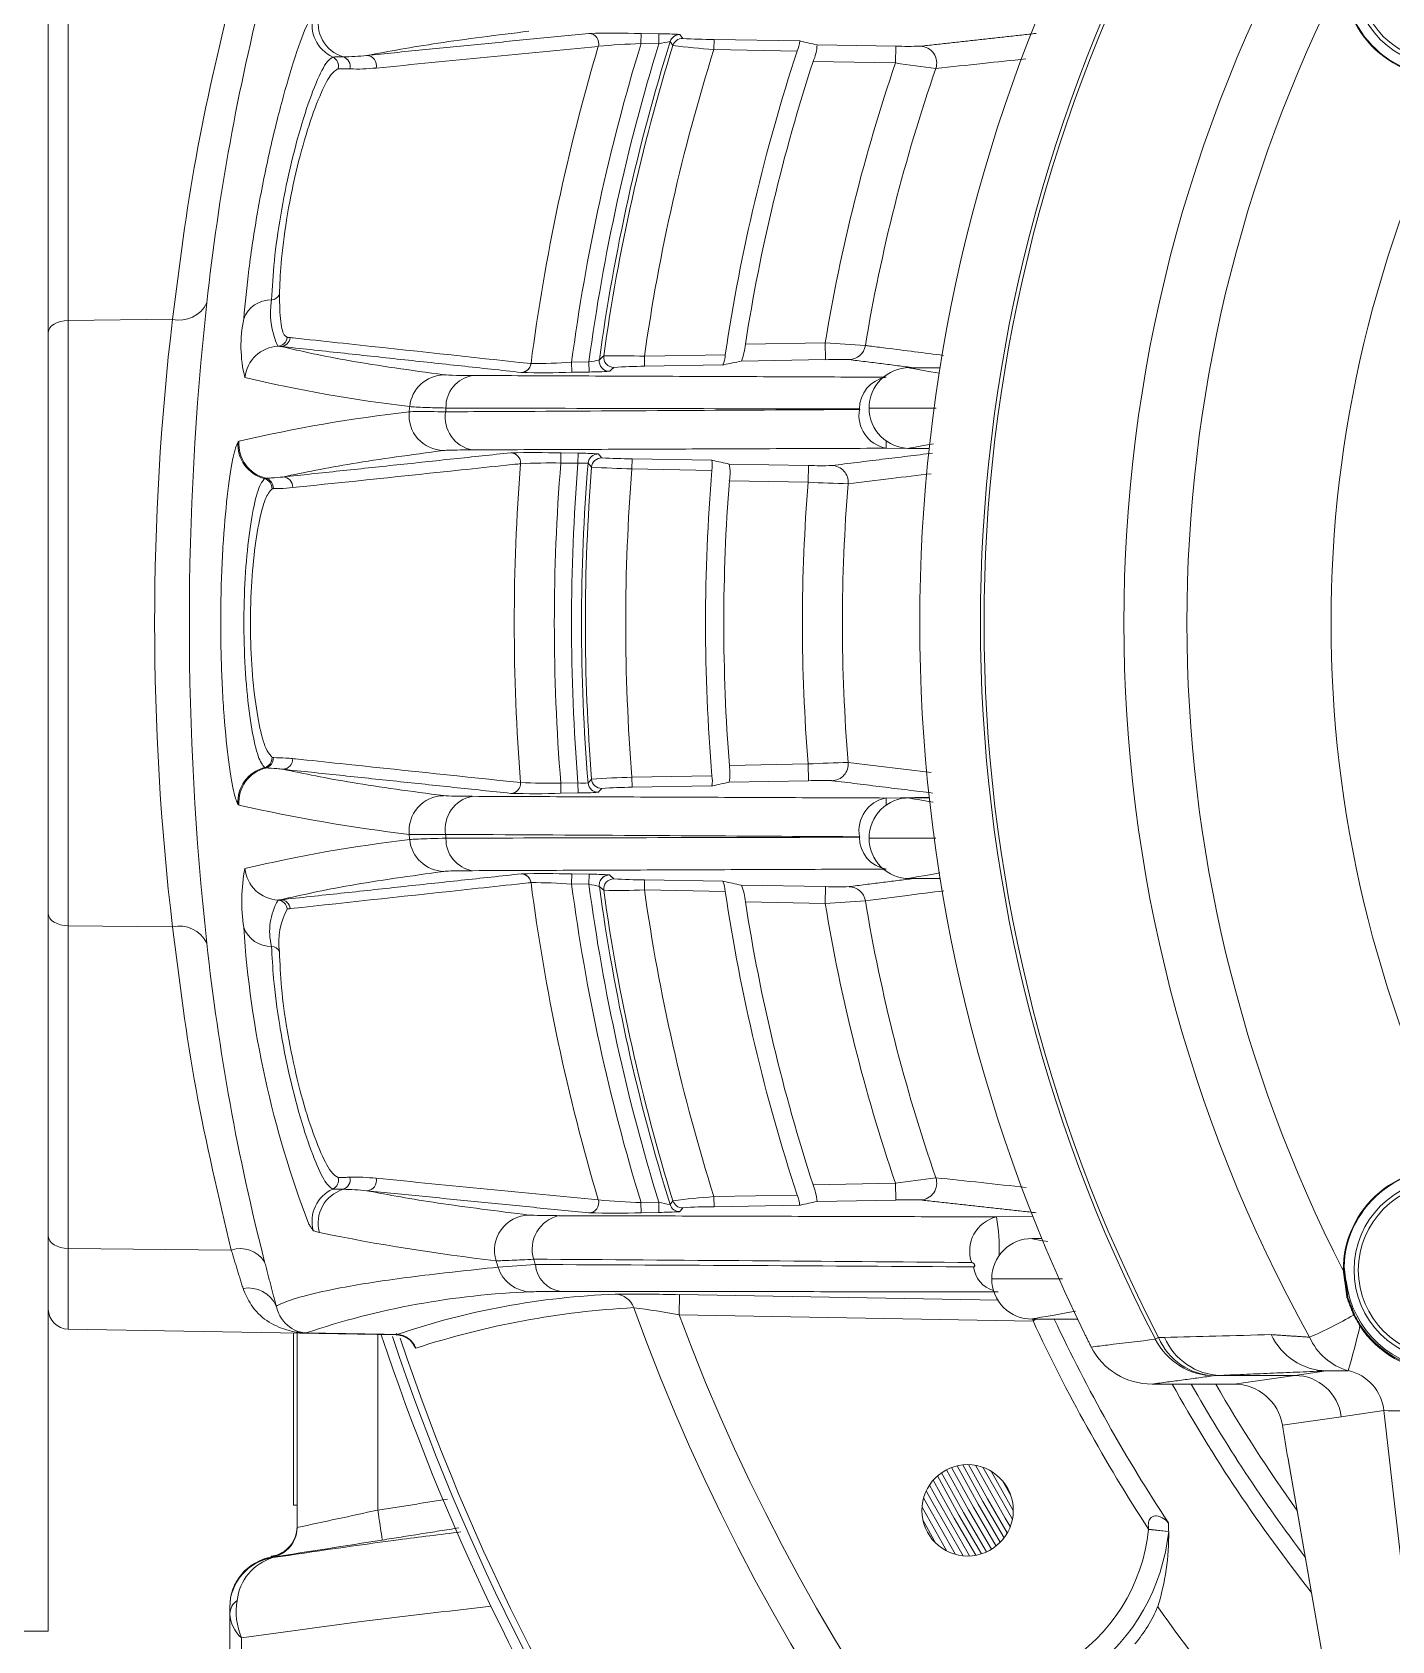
# Model space of a CAD drawing. Extents: x 8 to 113, y 2 to 87.
# Drawn here: x 103.249 to 105.271, y 35.304 to 37.697 of the extents above; entities that cross this region are included whole.
import ezdxf

# ---------------------------------------------------------------- set-up
doc = ezdxf.new("R2010")
doc.units = 0
doc.header["$MEASUREMENT"] = 0
doc.layers.add('OBJECT', color=7, linetype='CONTINUOUS')

msp = doc.modelspace()

# ---------------------------------------------------------------- linework, layer by layer
at = {"layer": 'OBJECT', "linetype": 'Continuous', "lineweight": 15}
for p, q in [((103.2727, 35.3182), (103.2727, 38.1818)), ((103.3022, 37.7485), (103.3022, 37.2685)), ((104.1544, 37.6804), (104.1547, 37.6954)), ((104.1547, 37.6954), (104.1812, 37.695)), ((104.091, 37.6764), (104.0909, 37.6764)), ((104.1809, 37.68), (104.1544, 37.6804)), ((104.1809, 37.68), (104.1812, 37.695)), ((104.1977, 37.6834), (104.2019, 37.6776)), ((104.2628, 37.6715), (104.2631, 37.6865)), ((104.3869, 37.6694), (104.2628, 37.6715)), ((104.2631, 37.6865), (104.3905, 37.6843)), ((104.4163, 37.6786), (104.5334, 37.6766)), ((104.5334, 37.6766), (104.533, 37.6516)), ((104.533, 37.6516), (104.4103, 37.6537)), ((103.4575, 37.2702), (103.3022, 37.2685)), ((103.3022, 37.2685), (103.3022, 36.3679)), ((104.1595, 37.2153), (104.2799, 37.2174)), ((104.3097, 37.2331), (104.4285, 37.2352)), ((104.4285, 37.2352), (104.4289, 37.2102)), ((103.9908, 37.2043), (103.9908, 37.2043)), ((104.0512, 37.2064), (104.0769, 37.2068)), ((104.0514, 37.1914), (104.0512, 37.2064)), ((104.0772, 37.1918), (104.0769, 37.2068)), ((104.1598, 37.2003), (104.1595, 37.2153)), ((104.2764, 37.2023), (104.1598, 37.2003)), ((104.4289, 37.2102), (104.3037, 37.208)), ((104.5992, 37.1982), (104.5538, 37.1982)), ((104.0772, 37.1918), (104.0514, 37.1914)), ((104.5191, 37.0784), (104.583, 37.0773)), ((104.5831, 37.0782), (104.5538, 37.0782)), ((103.9753, 37.0554), (103.9753, 37.0554)), ((104.0354, 37.0714), (104.0351, 37.0564)), ((104.0607, 37.056), (104.0351, 37.0564)), ((104.0354, 37.0714), (104.0609, 37.071)), ((104.0609, 37.071), (104.0607, 37.056)), ((104.0757, 37.0562), (104.081, 37.0503)), ((104.1412, 37.0626), (104.1409, 37.0476)), ((104.1412, 37.0626), (104.2599, 37.0605)), ((104.2858, 37.0548), (104.4035, 37.0528)), ((104.4031, 37.0278), (104.4035, 37.0528)), ((104.2599, 37.0455), (104.1409, 37.0476)), ((104.4031, 37.0278), (104.2859, 37.0298)), ((104.2859, 36.6066), (104.4031, 36.6087)), ((104.4031, 36.6087), (104.4035, 36.5837)), ((104.4627, 36.6108), (104.5859, 36.5959)), ((103.9753, 36.5811), (103.9753, 36.581)), ((104.0351, 36.58), (104.0607, 36.5805)), ((104.0351, 36.58), (104.0354, 36.565)), ((104.0607, 36.5805), (104.0609, 36.5655)), ((104.081, 36.5861), (104.0757, 36.5803)), ((104.1409, 36.5889), (104.2599, 36.5909)), ((104.1409, 36.5889), (104.1412, 36.5739)), ((104.2599, 36.5759), (104.1412, 36.5739)), ((104.4035, 36.5837), (104.2858, 36.5816)), ((104.0609, 36.5655), (104.0354, 36.565)), ((104.5191, 36.558), (104.5831, 36.5591)), ((104.5832, 36.5582), (104.5538, 36.5582)), ((103.9908, 36.4321), (103.9908, 36.4321)), ((104.0514, 36.4451), (104.0512, 36.4301)), ((104.0769, 36.4296), (104.0512, 36.4301)), ((104.0514, 36.4451), (104.0772, 36.4446)), ((104.0772, 36.4446), (104.0769, 36.4296)), ((104.1598, 36.4362), (104.1595, 36.4212)), ((104.1598, 36.4362), (104.2764, 36.4341)), ((104.3037, 36.4284), (104.4289, 36.4262)), ((104.5994, 36.4382), (104.5538, 36.4382)), ((104.2799, 36.4191), (104.1595, 36.4212)), ((104.4285, 36.4012), (104.3097, 36.4033)), ((104.4285, 36.4012), (104.4289, 36.4262)), ((103.4575, 36.3663), (103.3022, 36.3679)), ((103.3022, 36.3679), (103.3022, 35.8879)), ((104.4103, 35.9827), (104.533, 35.9849)), ((104.5334, 35.9599), (104.533, 35.9849)), ((104.091, 35.9601), (104.0909, 35.9601)), ((104.1544, 35.956), (104.1809, 35.9565)), ((104.1544, 35.956), (104.1547, 35.941)), ((104.1809, 35.9565), (104.1812, 35.9415)), ((104.2019, 35.9589), (104.1977, 35.9531)), ((104.2628, 35.9649), (104.3869, 35.9671)), ((104.2628, 35.9649), (104.2631, 35.9499)), ((104.3905, 35.9521), (104.2631, 35.9499)), ((104.5334, 35.9599), (104.4163, 35.9578)), ((104.1812, 35.9415), (104.1547, 35.941)), ((104.6832, 35.9348), (104.7372, 35.9357)), ((104.7505, 35.9026), (104.7362, 35.9026)), ((103.5449, 35.8854), (103.3022, 35.8879)), ((103.3022, 35.8879), (103.3022, 35.7677)), ((104.2115, 35.8191), (104.211, 35.7891)), ((104.2115, 35.8191), (104.6861, 35.8108)), ((104.7377, 35.7799), (104.211, 35.7891)), ((104.8039, 35.7826), (104.7362, 35.7826)), ((103.3022, 35.7677), (103.7903, 35.7592)), ((103.6377, 35.5057), (103.6377, 35.7619)), ((103.6427, 35.4727), (103.6427, 35.7618)), ((103.7627, 35.7597), (103.7627, 35.4986)), ((104.9196, 35.7528), (104.9244, 35.7553)), ((104.9147, 35.686), (105.0369, 35.686)), ((105.1272, 35.699), (105.0166, 35.699)), ((105.0369, 35.686), (105.1272, 35.699)), ((105.1272, 35.699), (105.174, 35.7057)), ((105.1962, 35.6374), (105.1087, 35.6249)), ((105.2597, 35.6466), (105.1962, 35.6374)), ((105.1171, 35.5749), (105.3032, 34.5092)), ((105.1171, 35.5744), (105.1171, 35.5749)), ((105.1171, 35.5744), (105.3032, 34.5087)), ((104.7083, 35.4981), (104.6752, 35.5566)), ((104.7046, 35.5204), (104.6924, 35.5419)), ((103.6377, 35.5057), (103.6427, 35.5057)), ((104.6095, 35.4376), (104.5725, 35.5031)), ((104.5933, 35.4491), (104.574, 35.4832)), ((104.9096, 35.4702), (104.9394, 35.4667)), ((104.9096, 35.4699), (104.9394, 35.4667)), ((103.2247, 35.3182), (103.2727, 35.3182))]:
    msp.add_line(p, q, dxfattribs=at)
at = {"layer": 'OBJECT', "linetype": 'Continuous', "lineweight": 15, "flags": 128}
for points in [[(103.3022, 37.2685), (103.2964, 37.2681), (103.2909, 37.2671), (103.2858, 37.2654), (103.2813, 37.2632), (103.2776, 37.2604), (103.2749, 37.2574), (103.2733, 37.254), (103.2727, 37.2505)], [(104.5984, 37.19), (104.5854, 37.1922), (104.5741, 37.1942), (104.5668, 37.1956), (104.562, 37.1964), (104.5588, 37.197), (104.5568, 37.1974), (104.5556, 37.1977), (104.5548, 37.1979), (104.5543, 37.198), (104.554, 37.1981), (104.5538, 37.1981), (104.5537, 37.1982), (104.5536, 37.1982), (104.5536, 37.1982), (104.5536, 37.1982), (104.5536, 37.1982), (104.5536, 37.1982), (104.5537, 37.1982), (104.5537, 37.1982), (104.5537, 37.1982), (104.5537, 37.1982), (104.5537, 37.1982), (104.5537, 37.1982), (104.5537, 37.1982), (104.5538, 37.1982), (104.5538, 37.1982), (104.5538, 37.1982)], [(104.5894, 37.0849), (104.5866, 37.0844), (104.5749, 37.0824), (104.5673, 37.081), (104.5623, 37.0801), (104.5591, 37.0795), (104.557, 37.079), (104.5557, 37.0788), (104.5548, 37.0786), (104.5543, 37.0785), (104.554, 37.0784), (104.5538, 37.0783), (104.5537, 37.0783), (104.5536, 37.0783), (104.5536, 37.0783), (104.5536, 37.0782), (104.5536, 37.0782), (104.5536, 37.0782), (104.5537, 37.0782), (104.5537, 37.0782), (104.5537, 37.0782), (104.5537, 37.0782), (104.5537, 37.0782), (104.5537, 37.0782), (104.5537, 37.0782), (104.5538, 37.0782), (104.5538, 37.0782), (104.5538, 37.0782), (104.5538, 37.0782)], [(104.077, 37.0612), (104.0762, 37.0589), (104.0757, 37.0562)], [(104.5892, 36.5516), (104.5854, 36.5522), (104.5741, 36.5542), (104.5668, 36.5556), (104.562, 36.5564), (104.5588, 36.557), (104.5568, 36.5574), (104.5556, 36.5577), (104.5548, 36.5579), (104.5543, 36.558), (104.554, 36.5581), (104.5538, 36.5581), (104.5537, 36.5582), (104.5536, 36.5582), (104.5536, 36.5582), (104.5536, 36.5582), (104.5536, 36.5582), (104.5536, 36.5582), (104.5537, 36.5582), (104.5537, 36.5582), (104.5537, 36.5582), (104.5537, 36.5582), (104.5537, 36.5582), (104.5537, 36.5582), (104.5537, 36.5582), (104.5538, 36.5582), (104.5538, 36.5582), (104.5538, 36.5582)], [(104.599, 36.4466), (104.5866, 36.4444), (104.5749, 36.4424), (104.5673, 36.441), (104.5623, 36.4401), (104.5591, 36.4395), (104.557, 36.439), (104.5557, 36.4388), (104.5548, 36.4386), (104.5543, 36.4385), (104.554, 36.4384), (104.5538, 36.4383), (104.5537, 36.4383), (104.5536, 36.4383), (104.5536, 36.4383), (104.5536, 36.4382), (104.5536, 36.4382), (104.5536, 36.4382), (104.5537, 36.4382), (104.5537, 36.4382), (104.5537, 36.4382), (104.5537, 36.4382), (104.5537, 36.4382), (104.5537, 36.4382), (104.5537, 36.4382), (104.5538, 36.4382), (104.5538, 36.4382), (104.5538, 36.4382), (104.5538, 36.4382)], [(103.3022, 36.3679), (103.2964, 36.3683), (103.2909, 36.3694), (103.2858, 36.3711), (103.2813, 36.3733), (103.2776, 36.376), (103.2749, 36.3791), (103.2733, 36.3824), (103.2727, 36.3859)], [(103.3022, 35.8879), (103.2964, 35.8883), (103.2909, 35.8894), (103.2858, 35.8911), (103.2813, 35.8933), (103.2776, 35.896), (103.2749, 35.8991), (103.2733, 35.9024), (103.2727, 35.9059)], [(104.7595, 35.8981), (104.7566, 35.8986), (104.7492, 35.8999), (104.7444, 35.9008), (104.7413, 35.9014), (104.7393, 35.9018), (104.738, 35.9021), (104.7372, 35.9022), (104.7367, 35.9024), (104.7364, 35.9024), (104.7362, 35.9025), (104.7361, 35.9025), (104.7361, 35.9026), (104.7361, 35.9026), (104.7361, 35.9026), (104.7361, 35.9026), (104.7361, 35.9026), (104.7361, 35.9026), (104.7361, 35.9026), (104.7361, 35.9026), (104.7362, 35.9026), (104.7362, 35.9026), (104.7362, 35.9026), (104.7362, 35.9026), (104.7362, 35.9026), (104.7362, 35.9026), (104.7362, 35.9026)], [(105.2016, 35.8762), (105.2003, 35.8607), (105.2059, 35.8148)], [(104.8007, 35.7943), (104.7868, 35.7919), (104.769, 35.7888), (104.7574, 35.7867), (104.7497, 35.7854), (104.7448, 35.7844), (104.7415, 35.7838), (104.7394, 35.7834), (104.7381, 35.7832), (104.7373, 35.783), (104.7368, 35.7829), (104.7364, 35.7828), (104.7363, 35.7827), (104.7361, 35.7827), (104.7361, 35.7827), (104.7361, 35.7826), (104.7361, 35.7826), (104.7361, 35.7826), (104.7361, 35.7826), (104.7361, 35.7826), (104.7361, 35.7826), (104.7361, 35.7826), (104.7362, 35.7826), (104.7362, 35.7826), (104.7362, 35.7826), (104.7362, 35.7826), (104.7362, 35.7826), (104.7362, 35.7826), (104.7362, 35.7826), (104.7362, 35.7826)], [(103.7907, 35.759), (103.7916, 35.7592), (103.8004, 35.7575), (103.8068, 35.7543), (103.8108, 35.7512), (103.813, 35.7488), (103.8143, 35.747), (103.8148, 35.7463), (103.814, 35.748)], [(104.6946, 35.4573), (104.6632, 35.5112), (104.6332, 35.5658)], [(104.6994, 35.4646), (104.6701, 35.5151), (104.6419, 35.5662)], [(104.7038, 35.474), (104.6963, 35.4867), (104.6522, 35.5652)], [(104.6524, 35.4313), (104.6201, 35.4868), (104.5892, 35.543)], [(104.6609, 35.4334), (104.6274, 35.491), (104.5954, 35.5493)], [(104.6685, 35.4363), (104.6343, 35.4949), (104.6017, 35.5542)], [(104.6759, 35.4402), (104.6416, 35.499), (104.6089, 35.5585)], [(104.6827, 35.4451), (104.6489, 35.5031), (104.6166, 35.5619)], [(104.689, 35.4507), (104.6561, 35.5072), (104.6246, 35.5644)], [(104.707, 35.4847), (104.7034, 35.4908), (104.6631, 35.5623)], [(104.6336, 35.4306), (104.5872, 35.5118), (104.5788, 35.5273)], [(104.6433, 35.4303), (104.5945, 35.5158), (104.5836, 35.5358)], [(104.6225, 35.4326), (104.5798, 35.5077), (104.5749, 35.5167)]]:
    msp.add_lwpolyline(points, dxfattribs=at)
at = {"layer": 'OBJECT', "linetype": 'Continuous', "lineweight": 15}
for centre, radius in [((105.3502, 37.7817), 0.135), ((105.3502, 37.7817), 0.1287), ((105.3502, 35.8557), 0.135), ((105.3502, 35.8557), 0.1287), ((104.6403, 35.4982), 0.068)]:
    msp.add_circle(centre, radius, dxfattribs=at)
for centre, radius, start, end in [((106.9722, 36.8187), 2.4031, 153.8964, 206.1036), ((106.9722, 36.8187), 2.3128, 152.557, 207.443), ((106.9722, 36.8187), 2.3074, 152.557, 207.443), ((107.0547, 36.8187), 2.1819, 150.847, 209.153), ((106.8456, 36.9336), 3.3565, 165.599, 173.8269), ((107.0791, 36.8187), 2.1125, 152.8645, 207.1355), ((105.3502, 37.7818), 0.151, 179.8346, 280.033), ((105.3502, 37.7817), 0.15, 179.8363, 280.0345), ((103.7176, 37.7083), 0.0526, 164.8981, 245.534), ((103.7267, 37.711), 0.0526, 164.7379, 253.054), ((104.1116, 36.0745), 1.6215, 88.4769, 91.2237), ((104.0766, 37.6806), 0.015, 343.5684, 88.547), ((104.0766, 37.6806), 0.015, 343.5905, 88.4103), ((120.2259, -129.0942), 167.5492, 95.526136, 95.639696), ((106.9727, 36.8182), 3.0068, 163.4169, 172.6223), ((106.9727, 36.8182), 3.0068, 163.4169, 172.6223), ((106.9727, 36.8182), 2.9472, 162.9894, 172.4317), ((106.9727, 36.8182), 2.9217, 162.8461, 172.3564), ((104.1892, 36.6355), 1.0455, 91.9075, 95.3926), ((106.9727, 36.8182), 2.9067, 162.6845, 172.2558), ((106.9727, 36.8182), 2.901, 162.7691, 172.124), ((106.9727, 36.8182), 2.841, 162.521, 171.9665), ((104.2211, 37.5256), 0.1595, 98.4175, 104.5628), ((104.1837, 37.3111), 0.3839, 85.7306, 90.3733), ((104.212, 37.6789), 0.015, 139.3389, 162.6708), ((104.212, 37.6789), 0.015, 89.0143, 139.3398), ((104.2162, 37.6731), 0.015, 89.0143, 162.7547), ((104.3549, 38.9137), 1.2455, 262.9435, 265.762), ((104.2671, 38.4911), 0.8046, 266.3905, 269.7144), ((104.3389, 37.6889), 0.0518, 337.9113, 354.9539), ((104.3521, 37.6809), 0.0643, 334.993, 357.9747), ((104.5533, 38.2351), 0.5588, 267.9554, 271.7191), ((104.5694, 37.6515), 0.025, 341.0723, 88.4988), ((103.6895, 37.6468), 0.015, 345.9491, 65.0888), ((103.7069, 37.6464), 0.015, 345.8108, 72.6806), ((103.7459, 37.6478), 0.015, 345.7124, 88.4368), ((106.9727, 36.8182), 2.7223, 161.7801, 171.5688), ((106.9727, 36.8182), 2.6951, 161.9404, 171.1444), ((106.9727, 36.8182), 2.5781, 161.1408, 170.6923), ((104.8354, 39.6369), 2.0082, 261.339, 263.0712), ((106.9727, 36.8182), 2.5186, 160.8757, 170.5623), ((106.9749, 36.8187), 1.7939, 153.0015, 206.9985), ((103.4676, 37.3147), 0.0457, 257.2302, 333.7643), ((107.8431, 36.8182), 4.3606, 173.7294, 186.2706), ((103.604, 37.2559), 0.0433, 88.8437, 159.7683), ((103.7194, 37.2799), 0.1162, 170.4534, 205.2967), ((103.6043, 37.3126), 0.0134, 272.1852, 335.9316), ((107.288, 36.8182), 3.8571, 173.2711, 186.7289), ((103.7569, 37.231), 0.1976, 168.3352, 193.9036), ((103.6135, 37.2452), 0.0149, 273.4369, 353.016), ((103.6179, 37.2448), 0.0149, 271.3846, 353.0009), ((103.6173, 37.1779), 0.0525, 93.1693, 173.8866), ((104.238, 37.2191), 0.0419, 336.3074, 357.5861), ((104.2117, 37.2431), 0.0985, 339.1173, 354.1627), ((104.3341, 35.3745), 1.8631, 85.2559, 87.096), ((104.4636, 37.2352), 0.0249, 271.3024, 350.7644), ((103.976, 37.2062), 0.015, 271.2977, 352.7845), ((103.9759, 37.2062), 0.0149, 271.3839, 352.873), ((103.9927, 38.03), 0.8257, 269.8686, 274.0603), ((104.0602, 37.3326), 0.1269, 277.5754, 284.7375), ((104.0741, 37.7236), 0.5318, 270.3296, 273.6082), ((104.1073, 37.2079), 0.015, 172.2806, 270.9753), ((109.1967, 31.4953), 7.6623, 131.705, 131.77065), ((104.1139, 37.2137), 0.015, 172.1489, 270.9752), ((104.1201, 36.07), 1.146, 88.0266, 91.0522), ((104.1567, 36.625), 0.5753, 89.693, 94.2433), ((104.4483, 36.4312), 0.7792, 88.8325, 91.4226), ((104.5537, 37.1383), 0.06, 89.972, 180.028), ((104.0742, 39.3609), 2.2361, 256.8389, 263.2228), ((103.8625, 37.1352), 0.0524, 91.3029, 174.3252), ((103.9114, 37.14), 0.0471, 99.0525, 182.1605), ((104.0115, 38.3105), 1.1198, 268.1979, 272.0427), ((104.5264, 37.1378), 0.0468, 98.9257, 181.2808), ((104.0781, 34.8195), 2.3287, 96.6228, 102.9501), ((103.8618, 37.1274), 0.0525, 174.3245, 268.6356), ((106.9727, 36.8182), 3.1787, 174.1835, 174.3238), ((103.9123, 37.1244), 0.0492, 170.4606, 259.6116), ((106.9727, 36.8182), 3.1248, 174.1217, 174.2262), ((104.5282, 37.1271), 0.0495, 169.5178, 259.3998), ((104.4795, 37.1364), 0.000377, 273.2072, 72.2423), ((104.5537, 37.1382), 0.06, 179.972, 270.028), ((103.6075, 37.0842), 0.0527, 175.9382, 255.478), ((103.6087, 37.0848), 0.0525, 175.5223, 256.2381), ((104.1502, 37.0901), 0.3691, 358.1808, 359.9022), ((103.9951, 35.5838), 1.4881, 88.4467, 91.323), ((103.9603, 37.0566), 0.015, 355.4613, 88.6412), ((103.9603, 37.0566), 0.015, 355.4258, 88.5348), ((106.9727, 36.8182), 3.0068, 175.4759, 184.5241), ((106.9727, 36.8182), 3.0068, 175.4759, 184.5241), ((104.0199, 36.1976), 0.8589, 88.984, 92.9778), ((106.9727, 36.8182), 2.9472, 175.3642, 184.6358), ((106.9727, 36.8182), 2.9217, 175.3325, 184.6675), ((104.0696, 36.9434), 0.1129, 86.8945, 94.5451), ((104.063, 36.6956), 0.3754, 85.7261, 90.3104), ((106.9727, 36.8182), 2.9067, 175.3046, 184.6954), ((106.9727, 36.8182), 2.901, 175.4106, 184.5894), ((104.0907, 37.0549), 0.015, 89.0192, 155.4486), ((104.0959, 37.0491), 0.015, 89.0188, 175.3917), ((104.1663, 38.2532), 1.2058, 265.9407, 268.7931), ((104.1455, 37.8397), 0.7771, 266.3576, 269.6788), ((104.2074, 37.053), 0.0531, 351.8599, 8.1096), ((104.2212, 37.0421), 0.0658, 349.2141, 11.1128), ((104.422, 37.5784), 0.526, 267.9832, 271.7803), ((104.4378, 37.0277), 0.025, 355.2586, 88.6234), ((103.5904, 37.0186), 0.0151, 357.1816, 74.829), ((103.5925, 37.0193), 0.015, 356.4507, 75.914), ((103.6213, 37.0207), 0.015, 356.4749, 88.5435), ((106.9727, 36.8182), 2.841, 175.3693, 184.6307), ((106.9727, 36.8182), 2.7223, 175.2106, 184.7894), ((106.9727, 36.8182), 2.6951, 175.497, 184.503), ((106.9727, 36.8182), 2.5781, 175.3379, 184.6621), ((104.4987, 38.8795), 1.8542, 267.0452, 268.8875), ((106.9727, 36.8182), 2.5186, 175.2757, 184.7243), ((103.5904, 36.6178), 0.0151, 285.171, 2.8184), ((103.6075, 36.5522), 0.0527, 104.522, 184.0618), ((103.6087, 36.5516), 0.0525, 103.7619, 184.4777), ((103.5925, 36.6172), 0.015, 284.086, 3.5493), ((103.6213, 36.6158), 0.015, 271.4565, 3.5251), ((104.1968, 36.5944), 0.0899, 351.8477, 7.8255), ((104.5074, 34.5104), 2.1009, 91.2207, 92.8467), ((104.4378, 36.6087), 0.025, 271.3766, 4.7414), ((103.9603, 36.5799), 0.015, 271.3588, 4.5387), ((103.9603, 36.5799), 0.015, 271.4652, 4.5742), ((104.0198, 37.4341), 0.8542, 267.0113, 271.0269), ((104.0696, 36.6945), 0.1143, 265.5032, 273.0572), ((104.0907, 36.5815), 0.015, 184.7142, 270.9813), ((104.1656, 35.3985), 1.1906, 91.1886, 94.0776), ((104.0959, 36.5873), 0.015, 184.6083, 270.9812), ((104.1381, 36.0108), 0.5631, 89.6898, 94.2738), ((104.2217, 36.5834), 0.0389, 348.9132, 11.1173), ((104.4225, 35.8114), 0.7726, 88.8258, 91.4107), ((104.1004, 38.9461), 2.4595, 257.2183, 263.2087), ((103.8618, 36.509), 0.0525, 91.3644, 185.6755), ((103.9123, 36.512), 0.0492, 100.3884, 189.5394), ((103.9958, 37.6852), 1.1208, 268.2056, 272.0248), ((104.058, 37.0836), 0.5181, 270.3211, 273.6425), ((104.5282, 36.5094), 0.0495, 100.6002, 190.4822), ((104.5537, 36.4983), 0.06, 89.972, 180.028), ((106.9727, 36.8182), 3.1787, 185.6762, 185.8165), ((106.9727, 36.8182), 3.1248, 185.7738, 185.8783), ((104.4795, 36.5), 0.000375, 286.4307, 88.1198), ((104.5264, 36.4986), 0.0468, 178.7192, 261.0743), ((104.0531, 34.3958), 2.1143, 96.593, 103.3453), ((103.8625, 36.5013), 0.0524, 185.6748, 268.6971), ((103.9114, 36.4964), 0.0471, 177.8395, 260.9475), ((104.5537, 36.4982), 0.06, 179.972, 270.028), ((103.8281, 36.4041), 0.2675, 169.4728, 188.2885), ((103.6173, 36.4586), 0.0525, 186.1134, 266.8307), ((104.0107, 34.9384), 1.5072, 88.4516, 91.3079), ((103.976, 36.4302), 0.015, 7.2155, 88.7023), ((103.9759, 36.4303), 0.0149, 7.127, 88.6161), ((103.9922, 35.592), 0.8401, 85.9758, 90.0954), ((106.9727, 36.8182), 3.0068, 187.3777, 196.5831), ((106.9727, 36.8182), 3.0068, 187.3777, 196.5831), ((106.9727, 36.8182), 2.9472, 187.5683, 197.0106), ((104.0606, 36.3059), 0.1247, 75.2014, 82.4857), ((106.9727, 36.8182), 2.9217, 187.6436, 197.1539), ((104.0792, 36.0613), 0.3833, 85.7563, 90.3059), ((104.1073, 36.4286), 0.015, 155.6478, 187.7221), ((104.1073, 36.4286), 0.015, 89.0248, 155.6509), ((104.1069, 36.4293), 0.0142, 98.2658, 157.8213), ((104.1139, 36.4227), 0.015, 89.0248, 187.8511), ((104.1644, 37.2346), 0.7985, 266.3928, 269.6709), ((104.2222, 36.4136), 0.0579, 5.3869, 20.7196), ((104.2389, 36.3998), 0.0709, 2.879, 23.841), ((103.6936, 36.3601), 0.0916, 149.8223, 194.4277), ((103.6135, 36.3912), 0.0149, 6.984, 86.5631), ((103.6179, 36.3917), 0.0149, 6.9991, 88.6154), ((106.9727, 36.8182), 2.9067, 187.7442, 197.3155), ((109.1944, 42.1387), 7.6589, 228.22934, 228.29501), ((104.1199, 37.5866), 1.1661, 268.9739, 271.9473), ((106.9727, 36.8182), 2.901, 187.876, 197.2309), ((106.9727, 36.8182), 2.841, 188.0335, 197.479), ((106.9727, 36.8182), 2.7223, 188.4312, 198.2199), ((106.9727, 36.8182), 2.6951, 188.8556, 198.0596), ((104.348, 38.0541), 1.6548, 272.7882, 274.8599), ((104.4477, 36.9534), 0.5275, 267.9593, 271.7855), ((104.4636, 36.4012), 0.0249, 9.2356, 88.6976), ((106.9727, 36.8182), 2.5186, 189.4377, 199.1243), ((103.7164, 36.3438), 0.1009, 150.82, 188.2646), ((106.9727, 36.8182), 2.5781, 189.3077, 198.8592), ((103.4676, 36.3218), 0.0457, 26.2357, 102.7698), ((105.0746, 36.466), 1.5146, 183.8015, 200.9656), ((103.604, 36.3805), 0.0433, 200.2317, 271.1563), ((106.8458, 36.7029), 3.3567, 186.1733, 194.4008), ((103.6043, 36.3239), 0.0134, 24.0684, 87.8148), ((105.3502, 35.8557), 0.151, 79.9665, 180.1659), ((105.3502, 35.8557), 0.15, 79.9655, 180.1637), ((105.3502, 35.8557), 0.1474, 186.2425, 75.537), ((103.7176, 35.9282), 0.0526, 114.466, 195.1019), ((103.7267, 35.9255), 0.0526, 106.946, 195.2621), ((103.6895, 35.9897), 0.015, 294.9112, 14.0509), ((103.7069, 35.9901), 0.015, 287.3194, 14.1892), ((103.7459, 35.9887), 0.015, 271.5632, 14.2876), ((121.3988, 214.7298), 179.6057, 264.364116, 264.470053), ((104.3289, 35.95), 0.0878, 5.1332, 21.899), ((104.8797, 33.6758), 2.3349, 97.05, 98.5398), ((104.5694, 35.985), 0.025, 271.5012, 18.9277), ((112.5702, 109.9748), 74.4106, 263.845824, 263.949916), ((104.0766, 35.9558), 0.015, 271.453, 16.4316), ((104.0766, 35.9558), 0.015, 271.5897, 16.4095), ((104.1866, 36.9591), 1.0036, 264.5347, 268.1652), ((104.2214, 36.1125), 0.1611, 255.4681, 261.5516), ((104.212, 35.9576), 0.015, 197.33, 270.9857), ((104.3536, 34.7359), 1.2324, 94.2229, 97.0716), ((104.2162, 35.9633), 0.015, 197.2453, 270.9857), ((104.2593, 35.3742), 0.5758, 89.6248, 94.2703), ((104.3525, 35.9509), 0.038, 1.911, 25.2238), ((104.5542, 35.1161), 0.8441, 88.917, 91.4086), ((103.989, 35.8851), 0.0525, 91.4583, 197.2011), ((104.0437, 35.8867), 0.0512, 102.3925, 196.906), ((104.1128, 37.1145), 1.1742, 268.253, 272.0464), ((104.1785, 36.4777), 0.5362, 270.2864, 273.6098), ((104.6953, 35.8843), 0.0519, 103.4064, 199.6374), ((104.389, 35.8844), 0.2985, 358.5871, 9.7235), ((104.2728, 38.7988), 2.9482, 258.3206, 263.4953), ((104.7362, 35.8426), 0.06, 89.972, 180.028), ((103.5585, 35.8445), 0.0431, 33.2467, 108.3211), ((106.9727, 36.8182), 3.1787, 197.364, 197.5454), ((104.0813, 34.2859), 1.5802, 93.0489, 95.062), ((103.9918, 35.8754), 0.0523, 197.2327, 268.7602), ((106.9727, 36.8182), 3.1248, 197.6308, 197.7829), ((100.7973, -431.8763), 467.7591, 89.528528, 89.608352), ((102.7876, -241.1952), 277.0618, 89.615037, 89.749847), ((104.0414, 35.8677), 0.0443, 184.981, 261.9458), ((104.6906, 35.8651), 0.0417, 186.6752, 253.8729), ((103.5703, 35.7836), 0.0454, 24.1451, 100.0652), ((104.7362, 35.8426), 0.06, 179.972, 270.028), ((104.0333, 34.6427), 1.1813, 92.0711, 108.6265), ((104.1573, 34.6869), 1.1335, 92.083, 108.8325), ((104.1496, 33.2302), 2.5896, 88.6302, 90.7408), ((104.1155, 35.7898), 0.0299, 19.4703, 88.7726), ((105.204, 35.8183), 0.00356, 280.579, 299.2375), ((105.2041, 35.8181), 0.00371, 281.087, 299.0116), ((103.3027, 35.7977), 0.03, 180, 269), ((104.2099, 34.5412), 1.2603, 93.0134, 108.0551), ((104.0077, 34.718), 1.0902, 79.2506, 82.8346), ((106.9727, 36.8182), 3.0068, 199.7991, 266.1975), ((106.9727, 36.8182), 2.9472, 200.4368, 266.0663), ((106.9727, 36.8182), 2.4346, 205.174, 213.3532), ((104.845, 36.4444), 0.7528, 293.8274, 299.4131), ((105.2126, 35.7937), 0.00541, 292.7964, 305.5716), ((103.6526, 35.762), 0.00343, 359.3626, 0.6374), ((106.9727, 36.8182), 3.375, 198.2807, 213.2401), ((106.9727, 36.8182), 3.36, 198.4108, 215.6734), ((103.7909, 35.7297), 0.03, 18.8911, 88.9754), ((103.7909, 35.7296), 0.03, 18.9895, 88.9943), ((106.9727, 36.8182), 2.4644, 204.9172, 213.1608), ((105.1764, 35.7983), 0.0927, 204.6916, 268.5034), ((104.0311, 36.0498), 1.2248, 343.6999, 346.9116), ((105.2235, 35.7739), 0.00166, 291.7708, 335.6875), ((105.3493, 35.8545), 0.1497, 213.2592, 267.666), ((105.3507, 35.8567), 0.1509, 213.5688, 267.1546), ((106.9727, 36.8182), 3.35, 198.5143, 215.5044), ((104.9146, 35.7876), 0.1016, 207.1539, 270.0592), ((105.0081, 35.7979), 0.0994, 207.0034, 269.7483), ((105.0102, 35.7917), 0.0932, 203.0049, 268.4728), ((105.0191, 35.7921), 0.0932, 203.0895, 268.4744), ((105.2308, 35.792), 0.0894, 203.9138, 254.3397), ((106.9727, 36.8182), 2.3227, 209.1742, 218.37), ((106.9727, 36.8182), 2.2979, 209.5202, 217.2068), ((106.9727, 36.8182), 2.2663, 209.9739, 215.6145), ((105.0367, 35.6129), 0.0731, 9.4123, 89.8167), ((105.1268, 35.6291), 0.0698, 6.8424, 89.6829), ((105.1916, 35.6392), 0.0685, 6.1588, 77.27), ((105.2825, 36.1328), 0.4868, 267.3108, 278.9427), ((-33.9188, 19.7143), 140.0874, 6.074565, 6.530405), ((108.51, 36.1672), 3.4443, 189.0586, 189.9007), ((97.4142, 64.6863), 29.8702, 282.03547, 282.27093), ((102.848, 35.3399), 0.9284, 7.061, 9.8311), ((103.5977, 35.4727), 0.045, 301.8985, 360), ((103.5977, 35.474), 0.045, 304.7922, 360), ((104.6403, 35.4982), 0.2708, 249.6584, 353.9888), ((94.0883, 96.6835), 61.9901, 278.831691, 278.984707), ((104.6403, 35.4982), 0.3008, 259.9202, 353.9888), ((104.5733, 35.4627), 0.3662, 342.8189, 0.6325), ((103.6177, 35.3548), 0.075, 99.594, 180), ((103.6177, 35.3544), 0.075, 99.1717, 180), ((103.6177, 35.3544), 0.075, 99.594, 180), ((103.6177, 35.3537), 0.075, 98.5639, 180), ((103.6286, 35.3556), 0.0755, 107.0202, 173.5871), ((103.5977, 35.4727), 0.045, 279.5941, 301.8986), ((103.5977, 35.474), 0.045, 280.3336, 304.7922), ((103.5983, 35.4723), 0.0432, 282.0609, 305.4524), ((103.569, 35.3427), 0.0264, 125.8249, 176.3423), ((103.6526, 35.3476), 0.1004, 170.5543, 202.8424), ((104.7208, 35.4408), 0.2199, 320.021, 336.8927), ((106.9727, 36.8182), 2.5186, 215.5324, 225.7382), ((103.5936, 35.347), 0.051, 183.0183, 228.9056)]:
    msp.add_arc(centre, radius, start, end, dxfattribs=at)
for points, knots in [([(103.4575, 37.2702), (103.4677, 37.3506), (103.4881, 37.5119), (103.526, 37.6713), (103.5449, 37.7511)], [0, 0, 0, 0, 0.499153, 1, 1, 1, 1]), ([(103.5634, 37.2709), (103.5656, 37.2947), (103.57, 37.3423), (103.5835, 37.4305), (103.6013, 37.5201), (103.6225, 37.6047), (103.6429, 37.6711), (103.6562, 37.7067), (103.6599, 37.7119), (103.6603, 37.7125)], [0, 0, 0, 0, 0.157467, 0.315389, 0.476678, 0.642252, 0.811196, 0.979646, 1, 1, 1, 1]), ([(103.9877, 37.6988), (103.9404, 37.693), (103.8458, 37.6812), (103.7795, 37.6689), (103.7463, 37.6628)], [0, 0, 0, 0, 0.49985, 1, 1, 1, 1]), ([(104.4163, 37.6786), (104.4081, 37.6804), (104.3995, 37.6823), (104.3909, 37.6842), (104.3905, 37.6843)], [0, 0, 0, 0, 0.950927, 1, 1, 1, 1]), ([(103.6048, 37.2992), (103.6059, 37.318), (103.6079, 37.3555), (103.6178, 37.4254), (103.632, 37.4968), (103.65, 37.5643), (103.6691, 37.619), (103.6858, 37.6539), (103.6927, 37.6584), (103.6958, 37.6604)], [0, 0, 0, 0, 0.139379, 0.278908, 0.421163, 0.568161, 0.719788, 0.872643, 1, 1, 1, 1]), ([(103.6958, 37.6604), (103.7003, 37.6605), (103.7055, 37.6607), (103.7106, 37.6607), (103.7114, 37.6607)], [0, 0, 0, 0, 0.856217, 1, 1, 1, 1]), ([(103.7114, 37.6607), (103.7171, 37.6608), (103.7286, 37.661), (103.7404, 37.6622), (103.7463, 37.6628)], [0, 0, 0, 0, 0.499804, 1, 1, 1, 1]), ([(104.727, 37.6577), (104.7055, 37.6554), (104.6607, 37.6506), (104.6163, 37.6459), (104.5931, 37.6434)], [0, 0, 0, 0, 0.478002, 1, 1, 1, 1]), ([(103.704, 37.6431), (103.7004, 37.641), (103.693, 37.6368), (103.6763, 37.6039), (103.6581, 37.5541), (103.6404, 37.4893), (103.6265, 37.419), (103.6183, 37.3548), (103.6171, 37.3219), (103.6166, 37.3071)], [0, 0, 0, 0, 0.140577, 0.28254, 0.431128, 0.583516, 0.734564, 0.880523, 1, 1, 1, 1]), ([(103.7604, 37.6441), (103.7539, 37.6435), (103.7407, 37.6424), (103.7279, 37.6426), (103.7215, 37.6427)], [0, 0, 0, 0, 0.500172, 1, 1, 1, 1]), ([(103.6166, 37.3071), (103.6169, 37.2925), (103.6174, 37.2632), (103.6228, 37.2459), (103.627, 37.244), (103.6283, 37.2434)], [0, 0, 0, 0, 0.407207, 0.815573, 1, 1, 1, 1]), ([(103.6328, 37.243), (103.6342, 37.2428), (103.6411, 37.2421), (103.67, 37.239), (103.788, 37.2262), (103.9004, 37.2141), (103.9908, 37.2043)], [0, 0, 0, 0, 0.011559, 0.057797, 0.242748, 1, 1, 1, 1]), ([(103.6183, 37.2299), (103.6499, 37.2226), (103.7131, 37.2082), (103.8119, 37.1944), (103.8613, 37.1876)], [0, 0, 0, 0, 0.499822, 1, 1, 1, 1]), ([(104.4882, 37.2312), (104.4902, 37.231), (104.5003, 37.2297), (104.5391, 37.2248), (104.5759, 37.2202), (104.6045, 37.2165)], [0, 0, 0, 0, 0.052003, 0.260017, 1, 1, 1, 1]), ([(104.2764, 37.2023), (104.2768, 37.2024), (104.2859, 37.2043), (104.295, 37.2062), (104.3037, 37.208)], [0, 0, 0, 0, 0.049072, 1, 1, 1, 1]), ([(103.8613, 37.1876), (103.8658, 37.1873), (103.8734, 37.1868), (103.8952, 37.1866), (103.904, 37.1866)], [0, 0, 0, 0, 0.595826, 1, 1, 1, 1]), ([(103.8096, 37.1326), (103.8129, 37.1328), (103.8212, 37.1331), (103.8479, 37.1328), (103.8638, 37.1326)], [0, 0, 0, 0, 0.401355, 1, 1, 1, 1]), ([(103.8644, 37.1382), (103.8532, 37.1385), (103.8257, 37.1392), (103.8161, 37.1399), (103.8103, 37.1404)], [0, 0, 0, 0, 0.404079, 1, 1, 1, 1]), ([(103.8638, 37.1326), (103.8859, 37.1327), (103.9964, 37.1333), (104.2015, 37.1344), (104.3848, 37.1355), (104.4795, 37.1361)], [0, 0, 0, 0, 0.107776, 0.53888, 1, 1, 1, 1]), ([(104.4796, 37.1368), (104.4575, 37.1368), (104.3468, 37.1371), (104.1417, 37.1375), (103.9588, 37.138), (103.8644, 37.1382)], [0, 0, 0, 0, 0.10781, 0.539052, 1, 1, 1, 1]), ([(103.555, 36.5485), (103.5531, 36.5527), (103.5489, 36.562), (103.541, 36.6076), (103.5337, 36.6776), (103.5293, 36.7635), (103.5288, 36.8556), (103.5327, 36.9442), (103.5396, 37.0178), (103.5479, 37.0711), (103.5526, 37.0824), (103.555, 37.088)], [0, 0, 0, 0, 0.092377, 0.205904, 0.319098, 0.43222, 0.545967, 0.660462, 0.7748, 0.887588, 1, 1, 1, 1]), ([(103.8605, 37.075), (103.8129, 37.0686), (103.7177, 37.0558), (103.6537, 37.0424), (103.6217, 37.0356)], [0, 0, 0, 0, 0.499843, 1, 1, 1, 1]), ([(103.9035, 37.076), (103.8908, 37.0759), (103.8698, 37.0757), (103.8632, 37.0752), (103.8605, 37.075)], [0, 0, 0, 0, 0.598724, 1, 1, 1, 1]), ([(103.9753, 37.0554), (103.9738, 37.0552), (103.9668, 37.0545), (103.9374, 37.0514), (103.8257, 37.0397), (103.7198, 37.0285), (103.6362, 37.0198)], [0, 0, 0, 0, 0.012391, 0.061957, 0.260221, 1, 1, 1, 1]), ([(104.2858, 37.0548), (104.2776, 37.0566), (104.269, 37.0585), (104.2604, 37.0604), (104.2599, 37.0605)], [0, 0, 0, 0, 0.950927, 1, 1, 1, 1]), ([(103.5943, 36.6032), (103.5912, 36.6074), (103.5849, 36.6157), (103.5752, 36.6577), (103.5675, 36.7161), (103.5634, 36.7866), (103.5637, 36.8599), (103.5683, 36.9284), (103.5762, 36.9843), (103.5856, 37.0223), (103.5915, 37.0297), (103.5943, 37.0332)], [0, 0, 0, 0, 0.112903, 0.225922, 0.339461, 0.452247, 0.563693, 0.674533, 0.786074, 0.898937, 1, 1, 1, 1]), ([(103.5962, 37.0338), (103.5991, 37.0339), (103.6075, 37.0341), (103.6161, 37.035), (103.6217, 37.0356)], [0, 0, 0, 0, 0.346361, 1, 1, 1, 1]), ([(104.5859, 37.0405), (104.5661, 37.0381), (104.525, 37.0332), (104.4839, 37.0282), (104.4627, 37.0257)], [0, 0, 0, 0, 0.481721, 1, 1, 1, 1]), ([(103.6055, 37.0179), (103.6021, 37.0141), (103.5954, 37.0066), (103.5853, 36.9679), (103.5774, 36.9137), (103.5731, 36.8483), (103.5734, 36.7802), (103.5781, 36.7167), (103.5861, 36.6647), (103.5956, 36.6299), (103.6016, 36.6232), (103.6044, 36.6202)], [0, 0, 0, 0, 0.114394, 0.228892, 0.343583, 0.457148, 0.569123, 0.680467, 0.792716, 0.906647, 1, 1, 1, 1]), ([(103.6362, 37.0198), (103.63, 37.0192), (103.6203, 37.0183), (103.6108, 37.0183), (103.6075, 37.0183)], [0, 0, 0, 0, 0.653613, 1, 1, 1, 1]), ([(103.6217, 36.6008), (103.6187, 36.6011), (103.6102, 36.6021), (103.6017, 36.6024), (103.5962, 36.6027)], [0, 0, 0, 0, 0.346407, 1, 1, 1, 1]), ([(103.6075, 36.6181), (103.6137, 36.618), (103.6233, 36.6179), (103.6329, 36.617), (103.6362, 36.6167)], [0, 0, 0, 0, 0.653616, 1, 1, 1, 1]), ([(103.6217, 36.6008), (103.6537, 36.5941), (103.7177, 36.5807), (103.8129, 36.5679), (103.8605, 36.5615)], [0, 0, 0, 0, 0.499844, 1, 1, 1, 1]), ([(103.6362, 36.6167), (103.6376, 36.6165), (103.6446, 36.6158), (103.674, 36.6127), (103.7855, 36.601), (103.8916, 36.5898), (103.9753, 36.581)], [0, 0, 0, 0, 0.012391, 0.061957, 0.260221, 1, 1, 1, 1]), ([(104.2599, 36.5759), (104.2604, 36.576), (104.269, 36.5779), (104.2776, 36.5798), (104.2858, 36.5816)], [0, 0, 0, 0, 0.049073, 1, 1, 1, 1]), ([(103.8605, 36.5615), (103.8651, 36.5612), (103.8729, 36.5607), (103.8947, 36.5605), (103.9035, 36.5605)], [0, 0, 0, 0, 0.598696, 1, 1, 1, 1]), ([(104.5191, 36.558), (104.5191, 36.5573), (104.5192, 36.5561), (104.5192, 36.5495), (104.5192, 36.5469)], [0, 0, 0, 0, 0.612476, 1, 1, 1, 1]), ([(103.8638, 36.5039), (103.8527, 36.5037), (103.8251, 36.5033), (103.8154, 36.5036), (103.8096, 36.5038)], [0, 0, 0, 0, 0.401221, 1, 1, 1, 1]), ([(104.4795, 36.5004), (104.4574, 36.5005), (104.3467, 36.5012), (104.1414, 36.5024), (103.9584, 36.5034), (103.8638, 36.5039)], [0, 0, 0, 0, 0.107776, 0.53888, 1, 1, 1, 1]), ([(103.8644, 36.4982), (103.8865, 36.4983), (103.9969, 36.4986), (104.2019, 36.4991), (104.385, 36.4995), (104.4796, 36.4996)], [0, 0, 0, 0, 0.10781, 0.539052, 1, 1, 1, 1]), ([(103.8103, 36.4961), (103.8137, 36.4964), (103.8219, 36.4971), (103.8485, 36.4978), (103.8644, 36.4982)], [0, 0, 0, 0, 0.404221, 1, 1, 1, 1]), ([(103.8613, 36.4489), (103.8119, 36.442), (103.7132, 36.4282), (103.6499, 36.4138), (103.6183, 36.4066)], [0, 0, 0, 0, 0.499822, 1, 1, 1, 1]), ([(103.9908, 36.4321), (103.9894, 36.432), (103.9825, 36.4312), (103.9535, 36.4281), (103.8356, 36.4154), (103.7231, 36.4032), (103.6328, 36.3935)], [0, 0, 0, 0, 0.011559, 0.057797, 0.242748, 1, 1, 1, 1]), ([(103.904, 36.4499), (103.8915, 36.4498), (103.8704, 36.4496), (103.8639, 36.4491), (103.8613, 36.4489)], [0, 0, 0, 0, 0.595857, 1, 1, 1, 1]), ([(104.3037, 36.4284), (104.295, 36.4302), (104.2859, 36.4321), (104.2768, 36.434), (104.2764, 36.4341)], [0, 0, 0, 0, 0.950928, 1, 1, 1, 1]), ([(104.6051, 36.42), (104.587, 36.4177), (104.548, 36.4128), (104.509, 36.4079), (104.4882, 36.4052)], [0, 0, 0, 0, 0.465566, 1, 1, 1, 1]), ([(103.5449, 35.8854), (103.526, 35.9649), (103.4881, 36.1243), (103.4677, 36.2855), (103.4575, 36.3663)], [0, 0, 0, 0, 0.499145, 1, 1, 1, 1]), ([(103.6958, 35.9761), (103.6923, 35.9785), (103.6851, 35.9835), (103.6683, 36.0196), (103.6496, 36.0736), (103.6311, 36.1434), (103.6163, 36.2189), (103.6074, 36.2871), (103.6056, 36.3219), (103.6048, 36.3372)], [0, 0, 0, 0, 0.14155, 0.283786, 0.432636, 0.585436, 0.737167, 0.884055, 1, 1, 1, 1]), ([(103.6166, 36.3293), (103.6173, 36.312), (103.6186, 36.2774), (103.6274, 36.2126), (103.6407, 36.1464), (103.6577, 36.0837), (103.6763, 36.0325), (103.6931, 35.9992), (103.7006, 35.9952), (103.704, 35.9933)], [0, 0, 0, 0, 0.138029, 0.276201, 0.417078, 0.56297, 0.714021, 0.86692, 1, 1, 1, 1]), ([(103.7114, 35.9758), (103.7069, 35.9758), (103.7018, 35.9758), (103.6965, 35.976), (103.6958, 35.9761)], [0, 0, 0, 0, 0.856217, 1, 1, 1, 1]), ([(103.7463, 35.9737), (103.7404, 35.9743), (103.7286, 35.9755), (103.7171, 35.9757), (103.7114, 35.9758)], [0, 0, 0, 0, 0.499849, 1, 1, 1, 1]), ([(103.7215, 35.9938), (103.7279, 35.9939), (103.7407, 35.994), (103.7539, 35.9929), (103.7604, 35.9924)], [0, 0, 0, 0, 0.500175, 1, 1, 1, 1]), ([(103.7463, 35.9737), (103.7795, 35.9675), (103.8458, 35.9552), (103.9404, 35.9435), (103.9877, 35.9376)], [0, 0, 0, 0, 0.499851, 1, 1, 1, 1]), ([(104.3905, 35.9521), (104.3909, 35.9522), (104.3995, 35.9541), (104.4081, 35.956), (104.4163, 35.9578)], [0, 0, 0, 0, 0.049073, 1, 1, 1, 1]), ([(103.9877, 35.9376), (103.9925, 35.9373), (104.0006, 35.9368), (104.0233, 35.9367), (104.0327, 35.9366)], [0, 0, 0, 0, 0.584808, 1, 1, 1, 1]), ([(103.676, 35.9116), (103.6734, 35.9123), (103.6703, 35.9131), (103.6672, 35.9143), (103.6668, 35.9145)], [0, 0, 0, 0, 0.853893, 1, 1, 1, 1]), ([(103.6117, 35.8022), (103.6127, 35.8026), (103.6175, 35.8051), (103.6329, 35.8114), (103.6655, 35.8208), (103.7261, 35.8332), (103.8127, 35.8463), (103.8988, 35.8554), (103.9419, 35.86)], [0, 0, 0, 0, 0.023416, 0.117081, 0.304444, 0.491808, 0.745904, 1, 1, 1, 1]), ([(103.9947, 35.8718), (103.983, 35.8712), (103.9548, 35.8697), (103.9447, 35.8696), (103.9388, 35.8696)], [0, 0, 0, 0, 0.41433, 1, 1, 1, 1]), ([(104.6491, 35.8603), (104.6492, 35.8603), (104.6496, 35.8603), (104.6502, 35.8605), (104.6507, 35.8611), (104.6509, 35.8618), (104.6509, 35.8625), (104.6507, 35.8634), (104.6502, 35.8644), (104.6493, 35.8655), (104.6479, 35.8666), (104.6469, 35.8668), (104.6464, 35.8669)], [0, 0, 0, 0, 0.034116, 0.149356, 0.234878, 0.299671, 0.36961, 0.439604, 0.524622, 0.634614, 0.805774, 1, 1, 1, 1]), ([(103.656, 35.762), (103.6554, 35.762), (103.654, 35.7621), (103.6502, 35.7623), (103.6405, 35.7633), (103.6127, 35.7696), (103.5794, 35.7889), (103.5661, 35.8198), (103.5624, 35.8283)], [0, 0, 0, 0, 0.008656, 0.020056, 0.062766, 0.226499, 0.787566, 1, 1, 1, 1]), ([(104.0352, 35.8239), (104.0225, 35.8238), (104.0005, 35.8238), (103.9936, 35.8234), (103.9906, 35.8232)], [0, 0, 0, 0, 0.576763, 1, 1, 1, 1]), ([(103.656, 35.7621), (103.6559, 35.7621), (103.6556, 35.7621), (103.6548, 35.7621), (103.6528, 35.7623), (103.6484, 35.763), (103.6348, 35.767), (103.6224, 35.7772), (103.6142, 35.7934), (103.6127, 35.7987), (103.6117, 35.8022)], [0, 0, 0, 0, 0.001968, 0.004635, 0.012569, 0.051252, 0.215812, 0.788411, 0.858959, 1, 1, 1, 1]), ([(104.738, 35.7826), (104.7379, 35.7818), (104.7378, 35.7809), (104.7377, 35.78), (104.7377, 35.7799)], [0, 0, 0, 0, 0.916932, 1, 1, 1, 1]), ([(104.7421, 35.7826), (104.7407, 35.7818), (104.7392, 35.7809), (104.7377, 35.78), (104.7377, 35.7799)], [0, 0, 0, 0, 0.957103, 1, 1, 1, 1]), ([(103.656, 35.7621), (103.6758, 35.7617), (103.7209, 35.761), (103.766, 35.7602), (103.7914, 35.7597)], [0, 0, 0, 0, 0.43736, 1, 1, 1, 1]), ([(103.7914, 35.7596), (103.7635, 35.7601), (103.7183, 35.7609), (103.6732, 35.7617), (103.656, 35.762)], [0, 0, 0, 0, 0.619548, 1, 1, 1, 1]), ([(104.9334, 35.7555), (104.9587, 35.7562), (105.0113, 35.7576), (105.0645, 35.7589), (105.0922, 35.7596)], [0, 0, 0, 0, 0.480478, 1, 1, 1, 1]), ([(104.8242, 35.7412), (104.8323, 35.7422), (104.864, 35.7461), (104.8959, 35.7499), (104.9196, 35.7528)], [0, 0, 0, 0, 0.25403, 1, 1, 1, 1]), ([(104.9096, 35.4702), (104.9093, 35.4728), (104.9088, 35.4769), (104.9098, 35.4819), (104.9113, 35.4852), (104.9132, 35.4874), (104.9161, 35.4892), (104.9189, 35.4899), (104.9239, 35.4899), (104.9312, 35.4872), (104.9365, 35.4827), (104.939, 35.4797), (104.939, 35.4797)], [0, 0, 0, 0, 0.139069, 0.217489, 0.268361, 0.336167, 0.377345, 0.471052, 0.513581, 0.712136, 0.995852, 1, 1, 1, 1]), ([(103.6065, 35.4278), (103.6688, 35.437), (103.7614, 35.4506), (103.8555, 35.4622), (103.8864, 35.466)], [0, 0, 0, 0, 0.671829, 1, 1, 1, 1]), ([(103.6052, 35.4288), (103.6053, 35.4289), (103.6054, 35.4292), (103.6056, 35.4295), (103.6058, 35.4297)], [0, 0, 0, 0, 0.316398, 1, 1, 1, 1]), ([(103.6052, 35.4288), (103.6052, 35.4287), (103.6052, 35.4286), (103.6052, 35.4284), (103.6052, 35.4283)], [0, 0, 0, 0, 0.306144, 1, 1, 1, 1]), ([(103.5427, 35.3443), (103.5427, 35.3448), (103.5427, 35.3462), (103.5427, 35.3492), (103.5427, 35.3529), (103.5427, 35.3534), (103.5427, 35.3537)], [0, 0, 0, 0, 0.057749, 0.172191, 0.469861, 1, 1, 1, 1]), ([(103.9313, 35.3555), (103.8655, 35.348), (103.7408, 35.3337), (103.6181, 35.3167), (103.5601, 35.3086)], [0, 0, 0, 0, 0.527378, 1, 1, 1, 1]), ([(103.5427, 35.1819), (103.5427, 35.216), (103.5427, 35.2695), (103.5427, 35.3244), (103.5427, 35.3443)], [0, 0, 0, 0, 0.636849, 1, 1, 1, 1]), ([(103.5601, 35.3086), (103.5602, 35.2896), (103.5606, 35.239), (103.5611, 35.1895), (103.5613, 35.1587)], [0, 0, 0, 0, 0.376841, 1, 1, 1, 1])]:
    msp.add_open_spline(points, degree=3, knots=knots, dxfattribs=at)
for points in [[(103.7463, 37.6628), (104.077, 37.6956)], [(104.5701, 37.6765), (104.7421, 37.6955)], [(104.2123, 37.6939), (104.2165, 37.6881)], [(103.7215, 37.6427), (103.704, 37.6431)], [(103.6283, 37.2434), (103.6328, 37.243)], [(103.6183, 37.2299), (103.6144, 37.2303)], [(103.9763, 37.1912), (103.6183, 37.2299)], [(104.1141, 37.1987), (104.1076, 37.1929)], [(104.5601, 37.1982), (104.4642, 37.2103)], [(103.904, 37.1866), (104.5191, 37.1841)], [(104.4938, 37.1382), (104.5935, 37.1382)], [(103.555, 37.088), (103.5563, 37.0889)], [(104.5191, 37.0784), (103.9035, 37.076)], [(103.6217, 37.0356), (103.9607, 37.0716)], [(104.0909, 37.0699), (104.0962, 37.0641)], [(104.4384, 37.0527), (104.5883, 37.0711)], [(103.5943, 37.0332), (103.5962, 37.0338)], [(103.6075, 37.0183), (103.6055, 37.0179)], [(103.6044, 36.6202), (103.6055, 36.6186)], [(103.6055, 36.6186), (103.6075, 36.6181)], [(103.5962, 36.6027), (103.5943, 36.6032)], [(103.9607, 36.5649), (103.6217, 36.6008)], [(104.0962, 36.5723), (104.0909, 36.5665)], [(104.5882, 36.5654), (104.4384, 36.5838)], [(103.5563, 36.5475), (103.555, 36.5485)], [(103.9035, 36.5605), (104.5191, 36.558)], [(104.4938, 36.4982), (104.5932, 36.4982)], [(104.5191, 36.4523), (103.904, 36.4499)], [(103.6183, 36.4066), (103.9763, 36.4452)], [(104.1076, 36.4436), (104.1141, 36.4377)], [(104.4642, 36.4262), (104.5601, 36.4382)], [(103.6144, 36.4061), (103.6183, 36.4066)], [(103.6328, 36.3935), (103.6283, 36.393)], [(103.704, 35.9933), (103.7215, 35.9938)], [(104.077, 35.9408), (103.7463, 35.9737)], [(104.2165, 35.9483), (104.2123, 35.9426)], [(104.7425, 35.9409), (104.5701, 35.96)], [(104.0327, 35.9366), (104.6832, 35.9348)], [(103.6668, 35.9145), (103.6603, 35.924)], [(103.5624, 35.8283), (103.5449, 35.8854)], [(103.5945, 35.8681), (103.6117, 35.8022)], [(105.2047, 35.8148), (105.1992, 35.8552)], [(105.2002, 35.8553), (105.2058, 35.8152)], [(104.6762, 35.8426), (104.7815, 35.8426)], [(104.686, 35.8233), (104.0352, 35.8239)], [(105.2047, 35.8148), (105.2048, 35.8144)], [(105.2147, 35.7887), (105.2048, 35.8144)], [(105.2059, 35.8148), (105.2058, 35.8152)], [(105.2059, 35.8148), (105.2158, 35.7893)], [(105.2241, 35.7724), (105.2147, 35.7887)], [(105.2158, 35.7893), (105.225, 35.7732)], [(103.7903, 35.7613), (103.7914, 35.7596)], [(103.7914, 35.7596), (103.7914, 35.7597)], [(104.8142, 35.7614), (104.8242, 35.7412)], [(105.0922, 35.7596), (105.1491, 35.7558)], [(103.8193, 35.7394), (103.814, 35.748)], [(103.8193, 35.7394), (103.8193, 35.7394)], [(104.9244, 35.7553), (104.9334, 35.7555)], [(105.0077, 35.6986), (104.9147, 35.686)], [(105.0166, 35.699), (105.0077, 35.6986)], [(105.174, 35.7057), (105.0166, 35.699)], [(105.2067, 35.706), (105.174, 35.7057)], [(103.7627, 35.4984), (103.8664, 35.5148)], [(103.7627, 35.4986), (103.7627, 35.4984)], [(103.6427, 35.474), (103.6427, 35.4727)], [(103.8834, 35.4721), (103.7693, 35.454)], [(104.9096, 35.4699), (104.9096, 35.4702)], [(104.939, 35.4797), (104.9394, 35.4667)], [(104.9394, 35.4667), (104.9394, 35.4667)], [(103.6085, 35.4305), (103.6039, 35.4297)], [(103.6039, 35.4297), (103.6052, 35.4288)], [(103.6052, 35.4283), (103.6057, 35.4284)], [(103.6057, 35.4284), (103.6065, 35.4278)], [(103.6058, 35.4297), (103.6083, 35.4302)], [(103.611, 35.431), (103.6085, 35.4305)], [(103.5427, 35.3548), (103.5427, 35.3559)], [(103.5427, 35.3537), (103.5427, 35.3544)]]:
    msp.add_open_spline(points, degree=1, dxfattribs=at)

doc.saveas('drawing.dxf')
